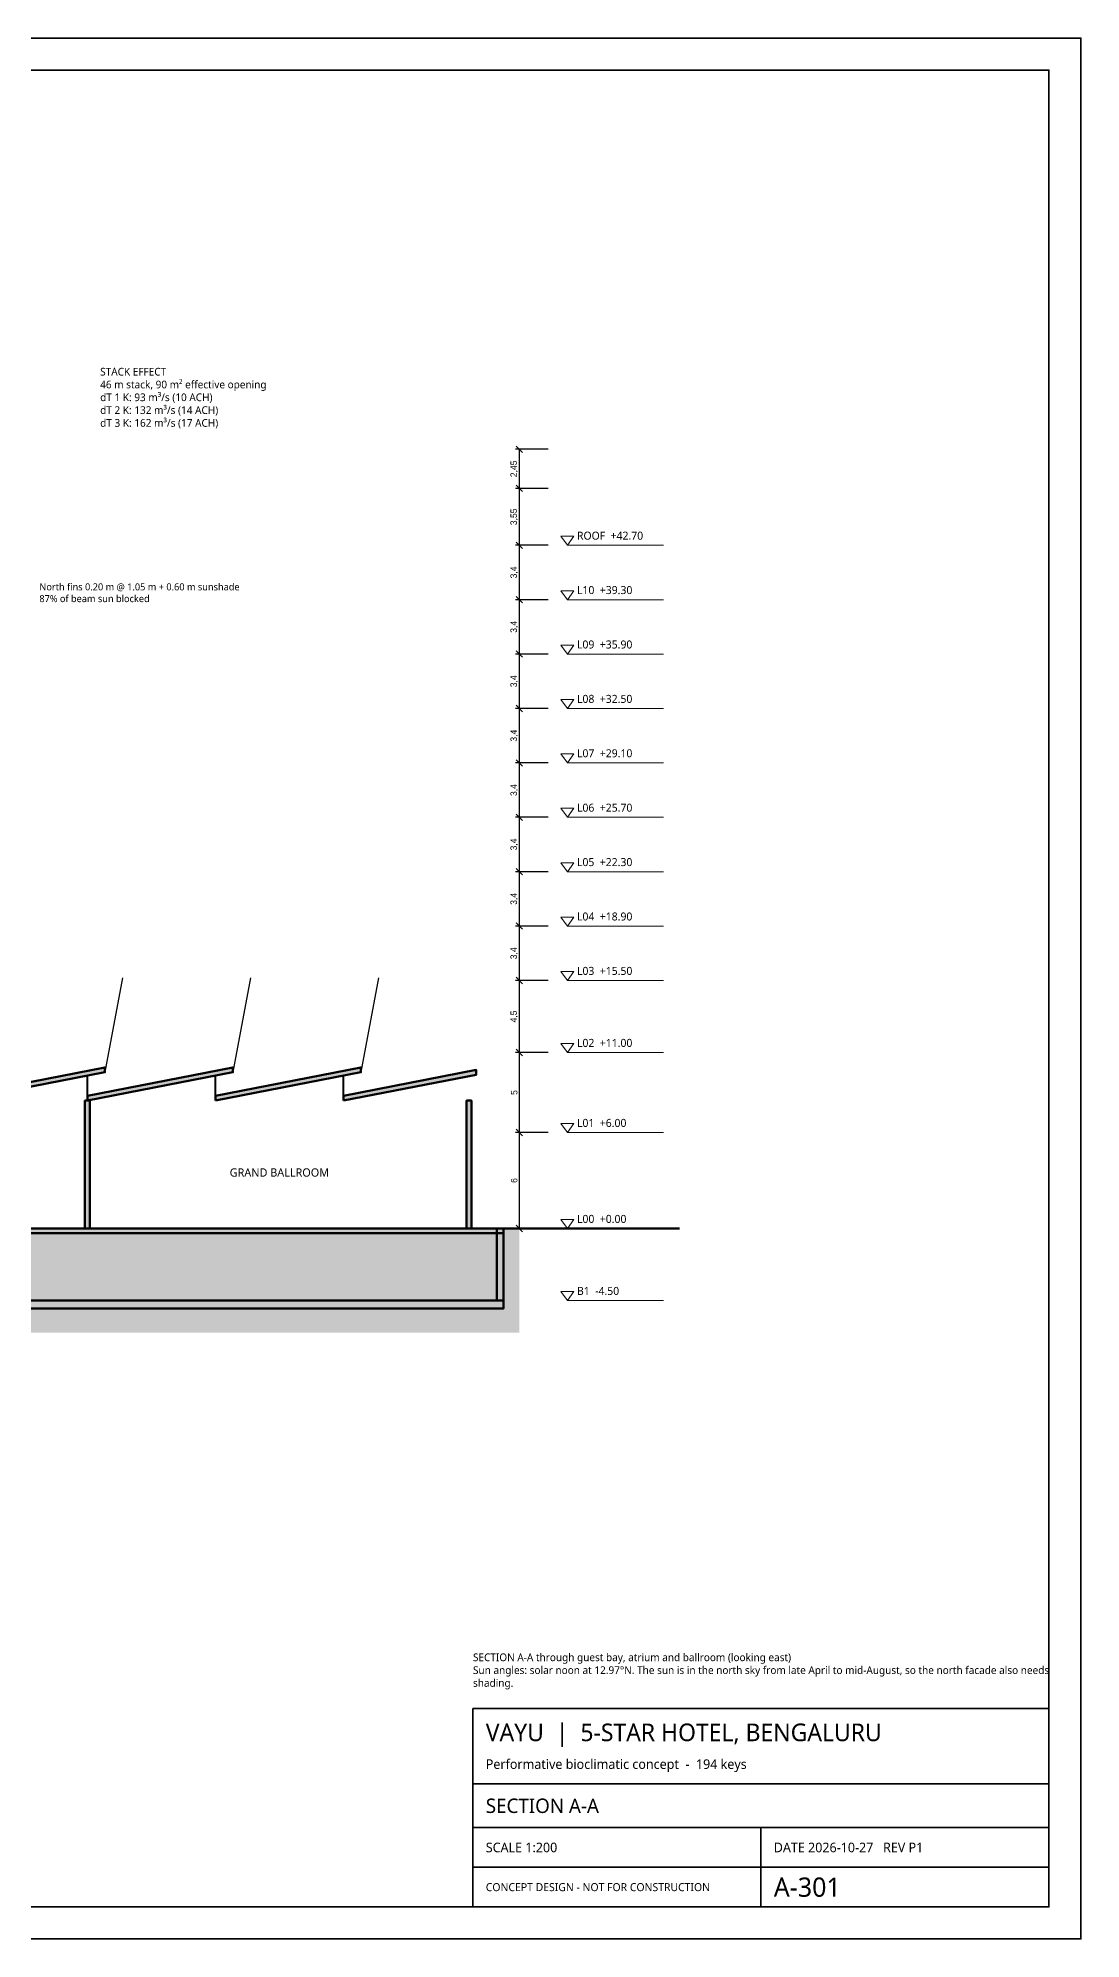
# Model space of a CAD drawing. Header units: metres. Extents: x -18 to 150, y -44 to 74.
# Drawn here: x 84.9 to 150.1, y -44.4 to 74.4 of the extents above; entities that cross this region are included whole.
import ezdxf
from ezdxf.enums import TextEntityAlignment as Align

# ---------------------------------------------------------------- set-up
doc = ezdxf.new("R2010")
doc.units = ezdxf.units.M
doc.header["$LTSCALE"] = 0.5
for name, color, linetype, lineweight in [('A-ANNO', 7, 'Continuous', 18), ('A-DIMS', 7, 'Continuous', 13), ('A-GLAZ', 4, 'Continuous', 18), ('A-HATCH', 8, 'Continuous', 0), ('A-SECT', 7, 'Continuous', 70), ('A-SUN', 1, 'Continuous', 25), ('A-TTLB', 7, 'Continuous', 35)]:
    doc.layers.add(name, color=color, linetype=linetype, lineweight=lineweight)
doc.styles.add('OpenSans', font='OpenSans-Regular.ttf')
doc.dimstyles.new('VAYU', dxfattribs={"dimtxt": 0.4, "dimasz": 0.24, "dimexe": 0.24, "dimexo": 0.2, "dimgap": 0.12, "dimtad": 1, "dimtsz": 0.2, "dimcen": 2.5, "dimazin": 3, "dimtfac": 1, "dimtmove": 0, "dimatfit": 3})

msp = doc.modelspace()

# ---------------------------------------------------------------- hatches: boundary and pattern name
at = {"layer": 'A-HATCH'}
for color, points in [(7, [(80, 8), (89.1, 9.769), (89.1, 10.069), (80, 8.3)]), (7, [(88, 8), (97.1, 9.769), (97.1, 10.069), (88, 8.3)]), (7, [(96, 8), (105.1, 9.769), (105.1, 10.069), (96, 8.3)]), (7, [(104, 8), (112.3, 9.613), (112.3, 9.913), (104, 8.3)]), (7, [(87.85, 0), (88.15, 0), (88.15, 8), (87.85, 8)]), (7, [(111.7, 0), (112, 0), (112, 8), (111.7, 8)]), (255, [(26, -5), (114, -5), (114, 0), (26, 0)]), (7, [(26, -0.3), (114, -0.3), (114, 0), (26, 0)]), (7, [(113.6, -4.5), (114, -4.5), (114, 0), (113.6, 0)]), (7, [(26, -5), (114, -5), (114, -4.5), (26, -4.5)])]:
    msp.add_hatch(color=color, dxfattribs=at).paths.add_polyline_path(points)
h = msp.add_hatch(dxfattribs=at)
h.set_pattern_fill('EARTH', scale=0.2)
h.paths.add_polyline_path([(5, -0.02), (115, -0.02), (115, -6.5), (5, -6.5)])

# ---------------------------------------------------------------- linework, layer by layer
at = {"layer": 'A-ANNO'}
for p, q in [((118, 42.7), (124, 42.7)), ((118, 39.3), (124, 39.3)), ((118, 35.9), (124, 35.9)), ((118, 32.5), (124, 32.5)), ((118, 29.1), (124, 29.1)), ((118, 25.7), (124, 25.7)), ((118, 22.3), (124, 22.3)), ((118, 18.9), (124, 18.9)), ((118, 15.5), (124, 15.5)), ((118, 11), (124, 11)), ((118, 6), (124, 6)), ((118, 0), (124, 0)), ((118, -4.5), (124, -4.5))]:
    msp.add_line(p, q, dxfattribs=at)
for points in [[(118, 42.7), (117.6, 43.26), (118.4, 43.26)], [(118, 39.3), (117.6, 39.86), (118.4, 39.86)], [(118, 35.9), (117.6, 36.46), (118.4, 36.46)], [(118, 32.5), (117.6, 33.06), (118.4, 33.06)], [(118, 29.1), (117.6, 29.66), (118.4, 29.66)], [(118, 25.7), (117.6, 26.26), (118.4, 26.26)], [(118, 22.3), (117.6, 22.86), (118.4, 22.86)], [(118, 18.9), (117.6, 19.46), (118.4, 19.46)], [(118, 15.5), (117.6, 16.06), (118.4, 16.06)], [(118, 11), (117.6, 11.56), (118.4, 11.56)], [(118, 6), (117.6, 6.56), (118.4, 6.56)], [(118, 0), (117.6, 0.56), (118.4, 0.56)], [(118, -4.5), (117.6, -3.94), (118.4, -3.94)]]:
    msp.add_lwpolyline(points, close=True, dxfattribs=at)
at = {"layer": 'A-GLAZ'}
for points in [[(87.97, 8.3), (88.03, 8.3), (88.03, 9.555), (87.97, 9.555)], [(95.97, 8.3), (96.03, 8.3), (96.03, 9.555), (95.97, 9.555)], [(103.97, 8.3), (104.03, 8.3), (104.03, 9.555), (103.97, 9.555)]]:
    msp.add_lwpolyline(points, close=True, dxfattribs=at)
at = {"layer": 'A-SECT'}
msp.add_line((5, 0), (125, 0), dxfattribs=at)
for points in [[(80, 8), (89.1, 9.769), (89.1, 10.069), (80, 8.3)], [(88, 8), (97.1, 9.769), (97.1, 10.069), (88, 8.3)], [(96, 8), (105.1, 9.769), (105.1, 10.069), (96, 8.3)], [(104, 8), (112.3, 9.613), (112.3, 9.913), (104, 8.3)], [(87.85, 0), (88.15, 0), (88.15, 8), (87.85, 8)], [(111.7, 0), (112, 0), (112, 8), (111.7, 8)], [(26, -0.3), (114, -0.3), (114, 0), (26, 0)], [(113.6, -4.5), (114, -4.5), (114, 0), (113.6, 0)], [(26, -5), (114, -5), (114, -4.5), (26, -4.5)]]:
    msp.add_lwpolyline(points, close=True, dxfattribs=at)
at = {"layer": 'A-SUN'}
for p, q in [((90.19, 15.669), (89.1, 9.769)), ((98.19, 15.669), (97.1, 9.769)), ((106.19, 15.669), (105.1, 9.769))]:
    msp.add_line(p, q, dxfattribs=at)
at = {"layer": 'A-TTLB'}
for p, q in [((112.1, -34.712), (148.1, -34.712)), ((112.1, -37.44), (148.1, -37.44)), ((130.1, -42.4), (130.1, -37.44)), ((112.1, -39.92), (148.1, -39.92))]:
    msp.add_line(p, q, dxfattribs=at)
for points in [[(-18.1, -44.4), (150.1, -44.4), (150.1, 74.4), (-18.1, 74.4)], [(-16.1, -42.4), (148.1, -42.4), (148.1, 72.4), (-16.1, 72.4)], [(112.1, -42.4), (148.1, -42.4), (148.1, -30), (112.1, -30)]]:
    msp.add_lwpolyline(points, close=True, dxfattribs=at)

# ---------------------------------------------------------------- texts
at = {"layer": 'A-ANNO', "style": 'OpenSans'}
for s, p in [('ROOF  +42.70', (118.6, 42.9)), ('L10  +39.30', (118.6, 39.5)), ('L09  +35.90', (118.6, 36.1)), ('L08  +32.50', (118.6, 32.7)), ('L07  +29.10', (118.6, 29.3)), ('L06  +25.70', (118.6, 25.9)), ('L05  +22.30', (118.6, 22.5)), ('L04  +18.90', (118.6, 19.1)), ('L03  +15.50', (118.6, 15.7)), ('L02  +11.00', (118.6, 11.2)), ('L01  +6.00', (118.6, 6.2)), ('L00  +0.00', (118.6, 0.2)), ('B1  -4.50', (118.6, -4.3))]:
    msp.add_text(s, height=0.5, dxfattribs=at).set_placement(p, align=Align.BOTTOM_LEFT)
msp.add_text('GRAND BALLROOM', height=0.52, dxfattribs=at).set_placement((100, 3.5), align=Align.MIDDLE_CENTER)
for s, height, p in [('VAYU  |  5-STAR HOTEL, BENGALURU', 1.1, (112.9, -31.488)), ('Performative bioclimatic concept  -  194 keys', 0.6, (112.9, -33.472)), ('SECTION A-A', 0.9, (112.9, -36.076)), ('SCALE 1:200', 0.6, (112.9, -38.68)), ('DATE 2026-10-27   REV P1', 0.6, (130.9, -38.68)), ('CONCEPT DESIGN - NOT FOR CONSTRUCTION', 0.5, (112.9, -41.16)), ('A-301', 1.2, (130.9, -41.16))]:
    msp.add_text(s, height=height, dxfattribs=at).set_placement(p, align=Align.MIDDLE_LEFT)
at = {"layer": 'A-ANNO', "attachment_point": 7, "style": 'OpenSans'}
for s, insert, char_height, width in [('STACK EFFECT\\P46 m stack, 90 m² effective opening\\PdT 1 K: 93 m³/s (10 ACH)\\PdT 2 K: 132 m³/s (14 ACH)\\PdT 3 K: 162 m³/s (17 ACH)', (88.8, 50), 0.48, 12), ('North fins 0.20 m @ 1.05 m + 0.60 m sunshade\\P87% of beam sun blocked', (85, 39.14), 0.44, 19), ('SECTION A-A through guest bay, atrium and ballroom (looking east)\\PSun angles: solar noon at 12.97°N. The sun is in the north sky from late April to mid-August, so the north facade also needs shading.', (112.1, -28.8), 0.48, 36)]:
    msp.add_mtext(s, dxfattribs=dict(at, insert=insert, char_height=char_height, width=width))

# ---------------------------------------------------------------- dimensions: what is measured, and where the dimension line sits
at = {"layer": 'A-DIMS'}
for base, p1, p2 in [((115, 46.25), (117, 46.25), (117, 48.7)), ((115, 42.7), (117, 42.7), (117, 46.25)), ((115, 39.3), (117, 39.3), (117, 42.7)), ((115, 35.9), (117, 35.9), (117, 39.3)), ((115, 32.5), (117, 32.5), (117, 35.9)), ((115, 29.1), (117, 29.1), (117, 32.5)), ((115, 25.7), (117, 25.7), (117, 29.1)), ((115, 22.3), (117, 22.3), (117, 25.7)), ((115, 18.9), (117, 18.9), (117, 22.3)), ((115, 15.5), (117, 15.5), (117, 18.9)), ((115, 11), (117, 11), (117, 15.5)), ((115, 6), (117, 6), (117, 11)), ((115, 0), (117, 0), (117, 6))]:
    msp.add_linear_dim(base=base, p1=p1, p2=p2, angle=90, dimstyle='VAYU', dxfattribs=at).render()

doc.saveas('drawing.dxf')
